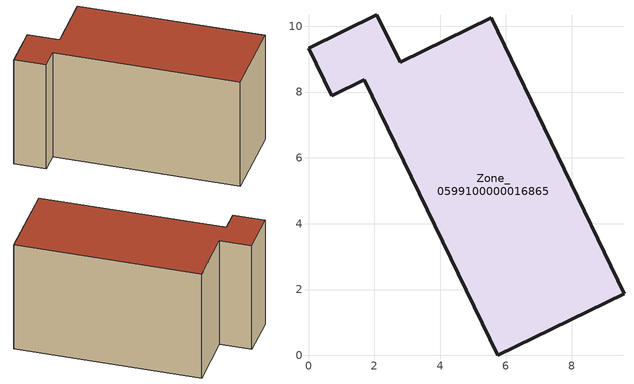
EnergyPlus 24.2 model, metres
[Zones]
Zone_0599100000016865
 floor ground (C_G): 1.69,8.37 0.7,7.89 0,9.33 2.08,10.35 2.79,8.9 5.55,10.25 9.59,1.87 5.75,0 z0
 wall outside (C_F): 2.79,8.9 2.08,10.35 0,9.33 0.7,7.89 1.69,8.37 5.75,0 9.59,1.87 5.55,10.25 2.79,8.9 z0:5.88
 roof outside (C_R): 9.59,1.87 5.55,10.25 2.79,8.9 2.08,10.35 0,9.33 0.7,7.89 1.69,8.37 5.75,0 z5.88
[BUILDING]
Pand.0599100000016865: North Axis=0; Terrain=City; Loads Convergence Tolerance Value=0.04; Temperature Convergence Tolerance Value=0.4; Solar Distribution=FullExterior; Maximum Number of Warmup Days=25; Minimum Number of Warmup Days=1
[Site:Location]
Rotterdam.The.Hague.AP_ZH_NLD Design_Conditions: Latitude=51.96; Longitude=4.45; Time Zone=1; Elevation=-4.5
[SITE:GROUNDTEMPERATURE:BUILDINGSURFACE]
18, 18, 18, 18, 18, 18, 18, 18, 18, 18, 18, 18
[MATERIAL] Thermal Absorptance=0.9; Solar Absorptance=0.7; Visible Absorptance=0.7
Name | Roughness | Thickness | Conductivity | Density | Specific Heat
G.TI.1946-1964 | MediumSmooth | 0.15 | 1 | 540 | 1210
F.TI.1946-1964 | Rough | 0.3 | 0.857143 | 1920 | 840
R.TI.1946-1964 | MediumRough | 0.2 | 0.277778 | 1500 | 1000
[CONSTRUCTION]
C_G: G.TI.1946-1964
C_F: F.TI.1946-1964
C_R: R.TI.1946-1964
[ZONE]
Zone_0599100000016865: Type=1; Multiplier=1; Ceiling Height=Autocalculate; Volume=Autocalculate; Floor Area=autocalculate; Part of Total Floor Area=Yes
[ZONEINFILTRATION:DESIGNFLOWRATE]
Infil_Zone_0599100000016865: Zone or ZoneList or Space or SpaceList=Zone_0599100000016865; Schedule=AlwaysOn; Design Flow Rate Calculation Method=Flow/Area; Flow Rate per Floor Area=0.003; Constant Term Coefficient=1; Temperature Term Coefficient=0; Velocity Term Coefficient=0; Velocity Squared Term Coefficient=0
[HVACTEMPLATE:ZONE:IDEALLOADSAIRSYSTEM]
Zone_0599100000016865: Maximum Heating Supply Air Temperature=50; Minimum Cooling Supply Air Temperature=13; Maximum Heating Supply Air Humidity Ratio=0.0156; Minimum Cooling Supply Air Humidity Ratio=0.0077; Heating Limit=NoLimit; Cooling Limit=NoLimit; Dehumidification Control Type=ConstantSensibleHeatRatio; Cooling Sensible Heat Ratio=0.7; Dehumidification Setpoint=60; Humidification Control Type=None; Humidification Setpoint=30; Outdoor Air Method=None; Outdoor Air Flow Rate per Person=0.00944; Outdoor Air Flow Rate per Zone Floor Area=0; Outdoor Air Flow Rate per Zone=0; Demand Controlled Ventilation Type=None; Outdoor Air Economizer Type=NoEconomizer; Heat Recovery Type=None; Sensible Heat Recovery Effectiveness=0.7; Latent Heat Recovery Effectiveness=0.65
[ZONECONTROL:THERMOSTAT]
ThermostatControl_Zone_0599100000016865: Zone or ZoneList=Zone_0599100000016865; Control Type Schedule=DualSetpointControlType; Control 1=Thermostat_Zone_0599100000016865; Temperature Difference Between Cutout And Setpoint=0
[THERMOSTATSETPOINT:DUALSETPOINT]
Thermostat_Zone_0599100000016865: Heating Setpoint Temperature Schedule=HeatingSetpoint_Zone_0599100000016865; Cooling Setpoint Temperature Schedule=CoolingSetpoint_Zone_0599100000016865
[SCHEDULE:COMPACT]
HeatingSetpoint_Zone_0599100000016865: Through: 12/31, For: AllDays, Until: 24:00, 21
CoolingSetpoint_Zone_0599100000016865: Through: 12/31, For: AllDays, Until: 24:00, 24
DualSetpointControlType: Through: 12/31, For: AllDays, Until: 24:00, 4
AlwaysOn: Through: 12/31, For: AllDays, Until: 24:00, 1
